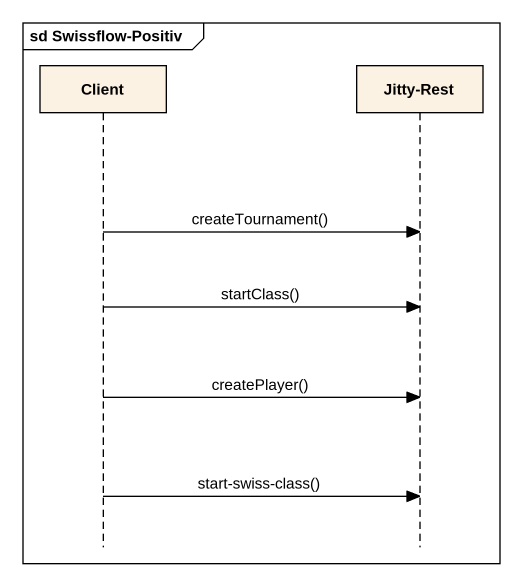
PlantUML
@startuml
mainframe sd Swissflow-Positiv
hide footbox
participant Client
participant "Jitty-Rest" as Jitty_Rest

Client -> Jitty_Rest : createTournament()
Client -> Jitty_Rest : startClass()
Client -> Jitty_Rest : createPlayer()
Client -> Jitty_Rest : start-swiss-class()
@enduml
